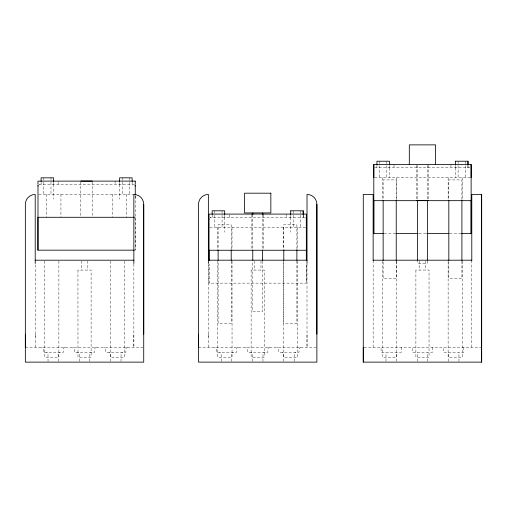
<?xml version="1.0" encoding="UTF-8"?>
<svg xmlns="http://www.w3.org/2000/svg" width="507" height="507" viewBox="0 0 507 507"><rect width="100%" height="100%" fill="white"/><g stroke="black" fill="none" stroke-linecap="round" stroke-linejoin="round"><path stroke-width="0.38" stroke-dasharray="2.54 1.9" d="M35.211 347.333L35.211 263.913M44.432 260.991L44.432 357.201L58.882 357.201L58.882 260.991M48.045 361.383L47.988 353.487L47.221 352.485L46.391 352.264M58.552 361.383L58.609 353.487L59.376 352.485L60.206 352.264M79.276 361.383L79.219 353.487L78.788 352.745L77.615 352.264M89.796 361.383L89.853 353.487L90.284 352.745L91.456 352.264M110.196 260.991L110.196 357.201L124.633 357.201L124.633 260.991M110.526 361.383L110.469 353.487L109.702 352.485L108.872 352.264M121.015 361.383L121.072 353.487L121.845 352.485L122.669 352.264M133.854 263.913L133.854 347.333L133.854 334.183M135.28 196.057L135.28 250.166L135.065 217.288M208.371 347.333L208.371 263.913M209.03 283.14L209.03 264.318L209.03 283.14L306.355 283.14L306.355 264.35L306.355 283.14M217.585 260.991L217.585 357.201L232.041 357.201L232.041 260.991M221.204 361.383L221.147 353.487L220.38 352.485L219.55 352.264M231.712 361.383L231.769 353.487L232.193 352.745L233.366 352.264M252.435 361.383L252.378 353.487L251.947 352.745L250.775 352.264M262.956 361.383L263.013 353.487L263.444 352.745L264.616 352.264M283.356 260.991L283.356 357.201L297.793 357.201L297.793 260.991M283.686 361.383L283.628 353.487L282.862 352.485L282.031 352.264M294.174 361.383L294.231 353.487L294.662 352.745L295.828 352.264M307.014 263.913L307.014 347.333L307.014 334.183M373.146 347.333L373.146 260.991M382.36 260.991L382.36 357.201L396.81 357.201L396.81 260.991M385.979 361.371L385.979 352.264M396.48 361.371L396.48 352.264M417.204 361.371L417.204 352.264M427.724 361.371L427.724 352.264M448.125 260.991L448.125 357.201L462.568 357.201L462.568 260.991M448.454 361.371L448.454 352.264M458.949 361.371L458.949 352.264M471.789 347.333L471.789 260.991M39.603 184.402L39.172 184.459A1.641 1.641 0 0 1 39.603 184.402L134.463 184.624A1.641 1.641 0 0 0 134.063 184.459M210.678 217.376L209.854 217.598A1.641 1.641 0 0 1 210.678 217.376L304.713 217.376M65.099 347.333C62.678 347.504 63.533 350.749 63.445 352.264L43.152 352.264C43.063 350.749 43.919 347.504 41.498 347.333M96.387 347.333C93.96 347.498 94.809 350.743 94.727 352.264L74.345 352.264C74.263 350.743 75.106 347.498 72.685 347.333M127.555 347.333C125.134 347.504 125.99 350.749 125.901 352.264L105.64 352.264C105.551 350.749 106.407 347.504 103.992 347.333M238.258 347.333C235.837 347.504 236.687 350.749 236.604 352.264L216.312 352.264C216.223 350.749 217.078 347.504 214.657 347.333M269.547 347.333C267.119 347.498 267.969 350.743 267.886 352.264L247.498 352.264C247.422 350.743 248.265 347.498 245.844 347.333M300.708 347.333C298.293 347.504 299.149 350.749 299.06 352.264L278.799 352.264C278.711 350.749 279.566 347.504 277.152 347.333M374.464 167.792L471.13 167.792M374.591 177.659L471.13 177.659M38.747 194.27L134.494 194.27M209.822 227.244L306.355 227.244M384.091 233.556L395.168 233.556M418.902 233.556L426.818 233.556M449.766 233.556L460.844 233.556M25.35 347.333L142.961 347.333M198.51 347.333L316.121 347.333M364.039 347.333L481.65 347.333M467.986 165.599L467.986 167.792M467.967 165.599L467.967 167.792M465.331 161.22L465.331 177.659M463.835 347.333L463.835 352.264L443.568 352.264L443.568 347.333M462.542 177.659L462.542 199.904M461.909 199.638L461.909 179.909L448.822 179.909L448.822 199.638M461.909 261.187L461.909 278.546L448.822 278.546L448.822 261.187M458.1 161.22L458.1 177.659M455.47 165.599L455.444 167.792M455.343 167.792L455.343 177.659M450.938 164.502L450.938 167.792M448.15 177.659L448.15 200.671M432.655 347.333L432.655 352.264L412.273 352.264L412.273 347.333M428.168 165.219L428.168 200.601M427.395 165.39L427.395 199.321M427.395 260.871L427.395 263.241L417.534 263.241L417.534 260.871M425.753 260.959L425.753 270.066M419.175 260.959L419.175 270.066M417.534 165.39L417.534 199.321M416.659 165.219L416.659 200.601M401.373 347.333L401.373 352.264L381.08 352.264L381.08 347.333M396.785 177.659L396.785 200.671M396.227 199.638L396.227 179.909L383.14 179.909L383.14 199.638M396.227 261.187L396.227 278.546L383.14 278.546L383.14 261.187M393.99 164.502L393.99 167.792M389.585 167.792L389.585 177.659M389.484 165.599L389.484 167.792M386.828 161.22L386.828 177.659M382.386 177.659L382.386 200.671M379.597 161.22L379.597 177.659M376.942 165.599L376.942 167.792M303.218 215.183L303.218 217.376M303.192 215.183L303.192 217.376M300.562 210.804L300.562 227.244M297.774 227.244L297.774 250.255M296.887 249.191L296.887 224.728L283.793 224.728L283.793 249.191M296.887 261.029L296.887 323.371L283.793 323.371L283.793 261.029M293.331 210.804L293.331 227.244M290.701 215.183L290.676 217.376M290.574 217.376L290.574 232.174M286.17 214.087L286.17 217.376M283.375 227.244L283.375 250.255M263.399 214.803L263.399 250.185M262.626 214.499L262.626 249.222M262.626 261.054L262.626 311.558L252.765 311.558L252.765 261.054M260.985 260.959L260.985 270.066M254.406 260.959L254.406 270.066M252.765 214.499L252.765 249.222M251.89 214.803L251.89 250.185M232.01 227.244L232.01 250.255M231.205 249.191L231.205 224.728L218.118 224.728L218.118 249.191M231.205 261.029L231.205 323.371L218.118 323.371L218.118 261.029M229.221 214.746L229.221 217.376M224.816 217.376L224.816 232.174M224.709 215.183L224.709 217.376M222.06 210.804L222.06 227.244M217.617 227.244L217.617 250.255M214.822 210.804L214.822 227.244M212.173 215.183L212.173 217.376M208.371 334.183L208.371 337.586M135.28 195.715L135.28 199.2M132.118 182.209L132.143 184.402M129.488 177.83L129.488 194.27M126.699 194.27L126.699 217.288M122.257 177.83L122.257 194.27M119.627 182.209L119.601 184.402M119.5 184.402L119.5 199.2M115.095 181.113L115.095 184.402M112.3 194.27L112.3 217.288M92.325 181.829L92.325 217.211M87.825 260.959L87.825 270.066M81.247 260.959L81.247 270.066M80.816 181.829L80.816 217.211M60.935 194.27L60.935 217.288M58.147 181.772L58.147 184.402M53.736 184.402L53.736 199.2M53.634 182.209L53.634 184.402M50.985 177.83L50.985 194.27M46.543 194.27L46.543 217.288M43.748 177.83L43.748 194.27M41.099 182.209L41.099 184.402M35.211 334.183L35.211 337.586M77.958 270.066L77.983 357.201L91.114 357.201L91.102 270.066L77.958 270.066M251.117 270.066L251.13 357.201L264.267 357.201L264.248 270.066L251.117 270.066M415.898 270.066L415.886 357.201L429.042 357.201L429.042 270.066L415.886 270.066"/><path stroke-width="0.76" d="M35.211 263.488L35.211 194.441A9.861 9.861 0 0 0 25.35 204.302L25.35 362.131L143.722 362.131L143.722 204.302A9.861 9.861 0 0 0 133.854 194.441L133.854 263.488M134.494 250.166L37.955 250.166L38.012 185.625M143.722 334.183L143.722 204.302M208.371 263.488L208.371 194.441A9.861 9.861 0 0 0 198.51 204.302L198.51 362.131L316.881 362.131L316.881 204.302A9.861 9.861 0 0 0 307.014 194.441L307.014 263.488M209.03 260.402L209.03 219.024A1.641 1.641 0 0 1 209.087 218.593L209.03 219.024M306.355 260.402L306.304 218.593M316.881 334.183L316.881 204.302M471.789 260.642L471.789 194.441L481.65 194.441L481.65 362.131L363.278 362.131L363.278 194.441L373.146 194.441L373.146 260.642M383.298 233.556L373.805 233.556L373.805 164.502L471.13 164.502L471.13 177.659M461.63 233.556L471.13 233.556L471.13 164.502M481.65 362.131L481.65 194.441M135.23 181.17L135.28 184.402M455.444 161.22L467.986 161.22L467.986 164.87M80.816 181.043L92.325 181.043M37.955 184.402L37.955 181.113L135.28 181.113M416.659 200.601L428.168 200.601M290.676 210.804L303.218 210.804L303.218 214.455M251.89 214.017L263.399 214.017M253.05 214.087L209.03 214.087L209.03 217.376M262.334 214.087L306.355 214.087L306.355 217.376M134.494 217.288L37.955 217.288L37.955 250.166M395.954 233.556L418.11 233.556M426.818 233.556L448.974 233.556M35.211 260.199L133.854 260.199M208.371 260.199L307.014 260.199M373.146 260.199L471.789 260.199M135.23 185.625L135.28 194.929M471.13 233.556L471.13 200.671L373.805 200.671L373.805 233.556M467.967 161.22L467.967 164.87M461.909 200.423L461.909 260.395M455.47 161.22L455.444 164.87M448.822 200.423L448.822 260.395M435.614 164.598L435.614 144.869L409.314 144.869L409.314 164.598M427.395 200.899L427.395 260.085M417.534 200.899L417.534 260.085M396.227 200.423L396.227 260.395M389.484 164.87L389.484 161.22L376.942 161.22L376.942 164.87M383.14 200.423L383.14 260.395M373.805 164.502L373.805 177.659M363.278 347.333L363.278 362.131M306.355 260.433L306.355 250.255L209.03 250.255L209.03 260.433M303.192 210.804L303.192 214.455M296.887 249.983L296.887 260.237M290.701 210.804L290.676 214.455M283.793 249.983L283.793 260.237M262.626 212.921L262.626 214.499M262.626 250.008L262.626 260.268M252.765 212.921L252.765 214.499M252.765 250.008L252.765 260.268M231.205 249.983L231.205 260.237M224.709 214.455L224.709 210.804L212.173 210.804L212.173 214.455M218.118 249.983L218.118 260.237M198.51 334.183L198.51 347.333M132.143 181.481L132.118 177.83L119.601 177.83L119.601 181.481M53.634 181.481L53.634 177.83L41.099 177.83L41.099 181.481M25.35 334.183L25.35 347.333M135.065 185.226A1.641 1.641 0 0 1 135.287 186.05M37.955 186.05A1.641 1.641 0 0 1 38.177 185.226M305.873 217.858A1.641 1.641 0 0 1 306.361 219.024M270.846 193.192L244.539 193.192L244.539 212.921L270.846 212.921L270.846 193.192"/></g></svg>
